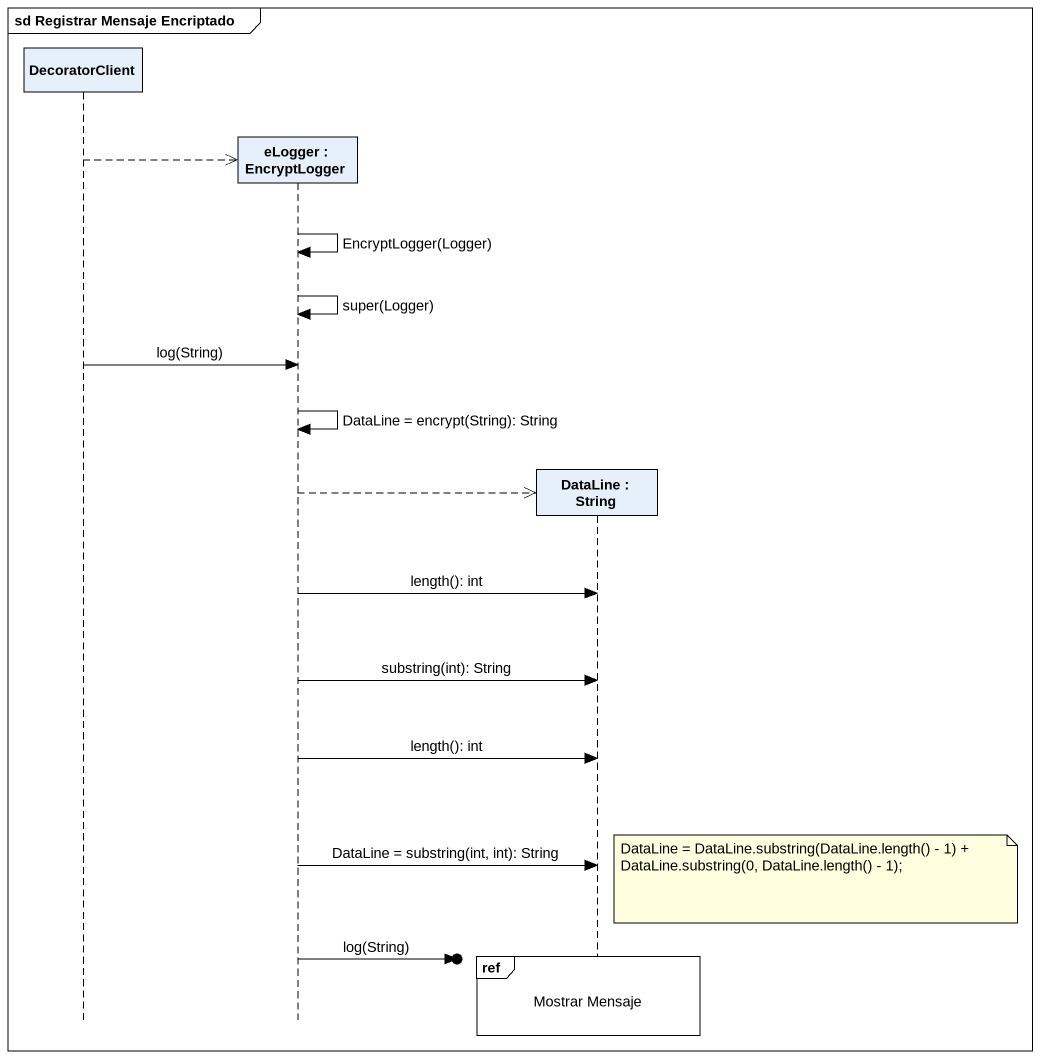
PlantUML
@startuml
mainframe sd Registrar Mensaje Encriptado
hide footbox
participant DecoratorClient
participant "eLogger : EncryptLogger" as eLogger
participant "DataLine : String" as DataLine

DecoratorClient -->> eLogger **
eLogger -> eLogger : EncryptLogger(Logger)
eLogger -> eLogger : super(Logger)
DecoratorClient -> eLogger : log(String)
eLogger -> eLogger : DataLine = encrypt(String): String
eLogger -->> DataLine **
eLogger -> DataLine : length(): int
eLogger -> DataLine : substring(int): String
eLogger -> DataLine : length(): int
eLogger -> DataLine : DataLine = substring(int, int): String
note right of DataLine : DataLine = DataLine.substring(DataLine.length() - 1) + DataLine.substring(0, DataLine.length() - 1);
ref over DataLine : Mostrar Mensaje
eLogger ->o] : log(String)
@enduml
